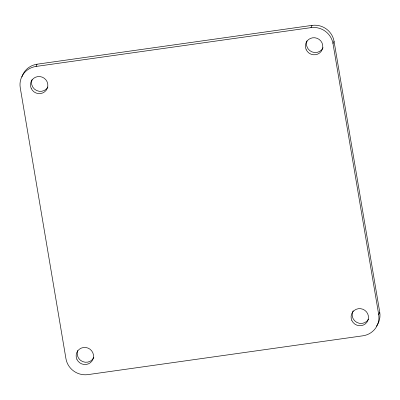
<?xml version="1.0" encoding="UTF-8"?>
<svg xmlns="http://www.w3.org/2000/svg" width="400" height="400" viewBox="0 0 400 400"><rect width="100%" height="100%" fill="white"/><g stroke="black" fill="none" stroke-linecap="round" stroke-linejoin="round"><path stroke-width="0.6" d="M379.75 312.255L378.685 314.505A19.26 18.715 25.4 0 1 362.925 335.795L87.98 374.61A19.26 18.715 25.4 0 1 65.935 358.655L20.25 87.745A19.26 18.715 25.4 0 1 36.01 66.45L37.075 64.205L312.02 25.39A19.26 18.715 25.4 0 1 334.065 41.345L379.75 312.255A19.26 18.715 25.4 0 1 376.435 326.205M36.01 66.45L310.95 27.635L312.02 25.39M378.685 314.505L332.995 43.595L334.065 41.345M310.95 27.635A19.26 18.715 25.4 0 1 332.995 43.595M21.875 76.985A19.26 18.715 25.4 0 1 37.075 64.205M47.905 87.02A8.755 8.505 25.4 0 1 36.63 90.54A8.755 8.505 25.4 0 1 32.065 79.645M323.1 47.705A8.755 8.505 25.4 0 1 311.835 51.845A8.755 8.505 25.4 0 1 307.005 40.83M93.845 357.43A8.755 8.505 25.4 0 1 82.585 361.57A8.755 8.505 25.4 0 1 77.75 350.555M368.535 319.115A8.755 8.505 25.4 0 1 356.75 322.38A8.755 8.505 25.4 0 1 353.165 310.73M31.22 88.44A8.755 8.505 25.4 0 0 46.235 90.205A8.755 8.505 25.4 0 0 39.995 76.585A8.755 8.505 25.4 0 0 31.22 88.44M306.165 49.625A8.755 8.505 25.4 0 0 321.18 51.39A8.755 8.505 25.4 0 0 314.94 37.77A8.755 8.505 25.4 0 0 306.165 49.625M76.91 359.35A8.755 8.505 25.4 0 0 91.925 361.115A8.755 8.505 25.4 0 0 85.685 347.495A8.755 8.505 25.4 0 0 76.91 359.35M351.85 320.535A8.755 8.505 25.4 0 0 366.865 322.3A8.755 8.505 25.4 0 0 360.625 308.68A8.755 8.505 25.4 0 0 351.85 320.535"/></g></svg>
